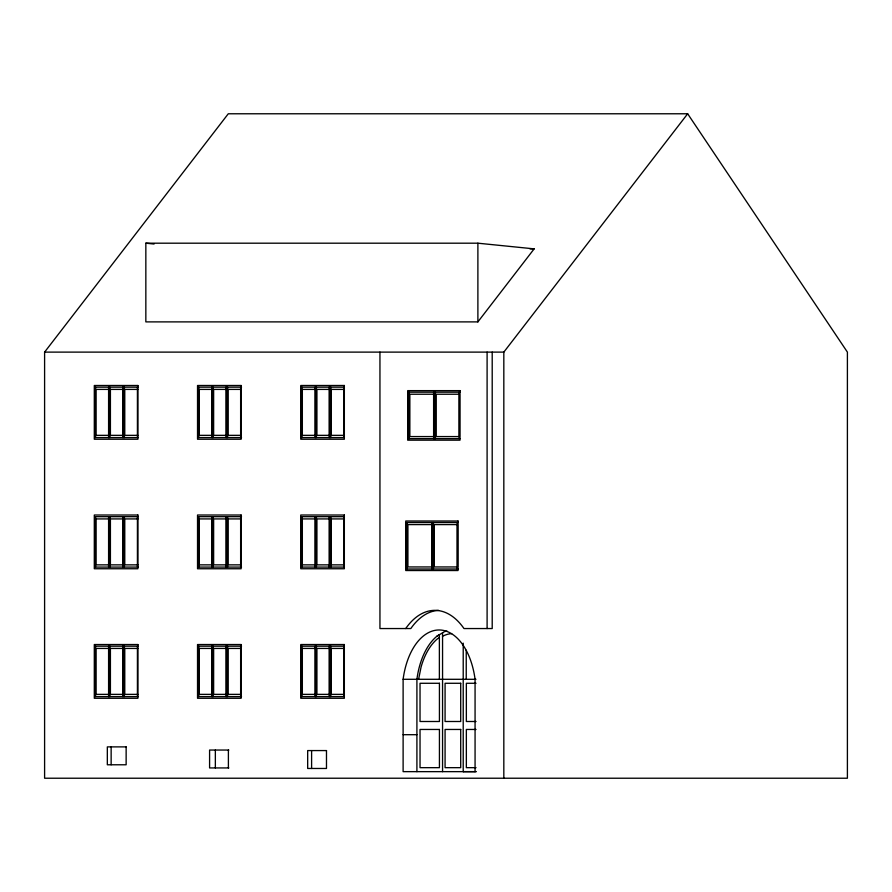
<?xml version="1.0" encoding="UTF-8"?>
<svg xmlns="http://www.w3.org/2000/svg" width="892" height="892" viewBox="0 0 892 892"><rect width="100%" height="100%" fill="white"/><g stroke="black" fill="none" stroke-linecap="round" stroke-linejoin="round"><path stroke-width="1.34" d="M418.593 679.303L421.069 667.082A60.5 35.279 90 0 1 437.559 638.728L439.377 637.635M44.6 352.117L228.285 113.775L687.665 113.775L847.4 352.117L847.4 778.225L44.6 778.225L44.6 352.117L503.824 352.117L687.665 113.775M477.889 321.889L534.152 248.868L477.889 243.193L145.842 243.193L145.842 321.889L477.889 321.889L477.889 243.193M416.91 771.647L416.91 679.291A63.243 36.884 -90 0 1 436.857 636.252L444.662 631.569L447.015 631.112M436.857 636.252L439.377 634.747L439.377 679.303M442.555 636.208L443.101 636.007A59.619 34.766 -90 0 1 451.653 633.632M529.982 248.868L534.152 248.868M138.293 387.161L94.686 387.161L94.686 437.582L138.293 437.582M241.52 387.161L197.912 387.161L197.912 437.582L241.52 437.582M109.114 389.403L95.89 389.403L95.89 435.341L109.114 435.341M137.937 389.403L124.713 389.403L124.713 435.341L137.937 435.341M212.329 389.403L199.117 389.403L199.117 435.341L212.329 435.341M226.412 389.403L213.634 389.403L213.634 435.341L226.412 435.341M315.556 389.403L302.343 389.403L302.343 435.341L315.556 435.341M329.639 389.403L316.85 389.403L316.85 435.341L329.639 435.341M344.379 389.403L331.155 389.403L331.155 435.341L344.379 435.341M460.038 392.168L408.38 392.168L408.38 438.641L460.038 438.641M138.293 516.68L94.686 516.68L94.686 567.089L138.293 567.089M241.52 516.68L197.912 516.68L197.912 567.089L241.52 567.089M109.114 518.921L95.89 518.921L95.89 564.859L109.114 564.859M137.937 518.921L124.713 518.921L124.713 564.859L137.937 564.859M212.329 518.921L199.117 518.921L199.117 564.859L212.329 564.859M226.412 518.921L213.634 518.921L213.634 564.859L226.412 564.859M315.556 518.921L302.343 518.921L302.343 564.859L315.556 564.859M329.639 518.921L316.85 518.921L316.85 564.859L329.639 564.859M344.379 518.921L331.155 518.921L331.155 564.859L344.379 564.859M458.098 522.534L406.44 522.534L406.44 569.007L458.098 569.007M138.293 646.187L94.686 646.187L94.686 696.607L138.293 696.607M241.52 646.187L197.912 646.187L197.912 696.607L241.52 696.607M109.114 648.428L95.89 648.428L95.89 694.366L109.114 694.366M137.937 648.428L124.713 648.428L124.713 694.366L137.937 694.366M212.329 648.428L199.117 648.428L199.117 694.366L212.329 694.366M226.412 648.428L213.634 648.428L213.634 694.366L226.412 694.366M315.556 648.428L302.343 648.428L302.343 694.366L315.556 694.366M329.639 648.428L316.85 648.428L316.85 694.366L329.639 694.366M344.379 648.428L331.155 648.428L331.155 694.366L344.379 694.366M476.406 771.647L403.117 771.647L403.117 679.291L475.949 679.303M476.038 683.283L466.349 683.283L466.349 721.494L476.038 721.494M476.038 729.455L466.349 729.455L466.349 767.666L476.038 767.666M403.117 734.696L416.91 734.696M228.831 750.049L209.587 750.049L209.587 767.934L228.831 767.934M463.216 771.647L475.369 771.647M145.842 243.193L154.082 244.018M503.824 352.117L503.824 778.225M492.206 352.117L492.206 628.548L463.985 628.548A77.682 45.302 90 0 0 405.715 628.548M487.099 352.117L487.099 628.548M475.068 771.647L475.068 679.303A63.243 36.884 -90 0 0 439.098 629.975A63.243 36.884 -90 0 0 403.117 679.291M466.237 650.235L466.237 679.303M463.216 643.154L463.216 771.647M459.168 392.168L459.168 438.641M457.217 522.534L457.217 569.007M442.555 632.829L442.555 771.647M435.385 392.168L435.385 438.641M434.504 392.168L434.504 438.641M433.623 392.168L433.623 438.641M433.434 522.534L433.434 569.007M432.564 522.534L432.564 569.007M431.683 522.534L431.683 569.007M409.261 392.168L409.261 438.641M407.321 522.534L407.321 569.007M379.947 352.117L379.947 628.548L410.822 628.548A77.682 45.302 90 0 1 438.63 610.384M330.832 387.161L330.832 437.582M330.832 516.68L330.832 567.089M330.832 646.187L330.832 696.607M329.951 387.161L329.951 437.582M329.951 516.68L329.951 567.089M329.951 646.187L329.951 696.607M329.126 387.161L329.126 437.582M329.126 516.68L329.126 567.089M329.126 646.187L329.126 696.607M316.404 387.161L316.404 437.582M316.404 516.68L316.404 567.089M316.404 646.187L316.404 696.607M315.534 387.161L315.534 437.582M315.534 516.68L315.534 567.089M315.534 646.187L315.534 696.607M315.043 387.161L315.043 437.582M315.043 516.68L315.043 567.089M315.043 646.187L315.043 696.607M311.598 750.573L311.598 768.469M302.009 387.161L302.009 437.582M302.009 516.68L302.009 567.089M302.009 646.187L302.009 696.607M240.639 387.161L240.639 437.582M240.639 516.68L240.639 567.089M240.639 646.187L240.639 696.607M228.397 750.049L228.397 767.934M227.605 387.161L227.605 437.582M227.605 516.68L227.605 567.089M227.605 646.187L227.605 696.607M226.735 387.161L226.735 437.582M226.735 516.68L226.735 567.089M226.735 646.187L226.735 696.607M225.899 387.161L225.899 437.582M225.899 516.68L225.899 567.089M225.899 646.187L225.899 696.607M215.351 750.049L215.351 767.934M213.188 387.161L213.188 437.582M213.188 516.68L213.188 567.089M213.188 646.187L213.188 696.607M212.307 387.161L212.307 437.582M212.307 516.68L212.307 567.089M212.307 646.187L212.307 696.607M211.817 387.161L211.817 437.582M211.817 516.68L211.817 567.089M211.817 646.187L211.817 696.607M198.793 387.161L198.793 437.582M198.793 516.68L198.793 567.089M198.793 646.187L198.793 696.607M137.424 387.161L137.424 437.582M137.424 516.68L137.424 567.089M137.424 646.187L137.424 696.607M124.389 387.161L124.389 437.582M124.389 516.68L124.389 567.089M124.389 646.187L124.389 696.607M123.509 387.161L123.509 437.582M123.509 516.68L123.509 567.089M123.509 646.187L123.509 696.607M122.672 387.161L122.672 437.582M122.672 516.68L122.672 567.089M122.672 646.187L122.672 696.607M111.143 746.883L111.143 764.779M109.961 387.161L109.961 437.582M109.961 516.68L109.961 567.089M109.961 646.187L109.961 696.607M109.092 387.161L109.092 437.582M109.092 516.68L109.092 567.089M109.092 646.187L109.092 696.607M108.601 387.161L108.601 437.582M108.601 516.68L108.601 567.089M108.601 646.187L108.601 696.607M95.567 387.161L95.567 437.582M95.567 516.68L95.567 567.089M95.567 646.187L95.567 696.607M137.903 385.5L94.307 385.5L94.307 439.232L137.903 439.232L137.903 385.5M241.13 385.5L197.533 385.5L197.533 439.232L241.13 439.232L241.13 385.5M344.345 385.5L300.76 385.5L300.76 439.232L344.345 439.232L344.345 385.5M343.866 387.161L301.128 387.161L301.128 437.582L343.866 437.582L343.866 387.161M123.196 389.403L110.407 389.403L110.407 435.341L123.196 435.341L123.196 389.403M241.152 389.403L227.939 389.403L227.939 435.341L241.152 435.341L241.152 389.403M459.993 390.64L407.7 390.64L407.7 440.169L459.993 440.169L459.993 390.64M433.835 394.231L409.852 394.231L409.852 436.578L433.835 436.578L433.835 394.231M459.391 394.231L436.188 394.231L436.188 436.578L459.391 436.578L459.391 394.231M137.903 515.019L94.307 515.019L94.307 568.75L137.903 568.75L137.903 515.019M241.13 515.019L197.533 515.019L197.533 568.75L241.13 568.75L241.13 515.019M344.345 515.019L300.76 515.019L300.76 568.75L344.345 568.75L344.345 515.019M343.866 516.68L301.128 516.68L301.128 567.089L343.866 567.089L343.866 516.68M123.196 518.921L110.407 518.921L110.407 564.859L123.196 564.859L123.196 518.921M241.152 518.921L227.939 518.921L227.939 564.859L241.152 564.859L241.152 518.921M458.042 521.006L405.748 521.006L405.748 570.534L458.042 570.534L458.042 521.006M431.895 524.596L407.912 524.596L407.912 566.944L431.895 566.944L431.895 524.596M457.451 524.596L434.248 524.596L434.248 566.944L457.451 566.944L457.451 524.596M137.903 644.537L94.307 644.537L94.307 698.269L137.903 698.269L137.903 644.537M241.13 644.537L197.533 644.537L197.533 698.269L241.13 698.269L241.13 644.537M344.345 644.537L300.76 644.537L300.76 698.269L344.345 698.269L344.345 644.537M343.866 646.187L301.128 646.187L301.128 696.607L343.866 696.607L343.866 646.187M123.196 648.428L110.407 648.428L110.407 694.366L123.196 694.366L123.196 648.428M241.152 648.428L227.939 648.428L227.939 694.366L241.152 694.366L241.152 648.428M439.433 683.283L420.032 683.283L420.032 721.494L439.433 721.494L439.433 683.283M460.707 683.283L445.075 683.283L445.075 721.494L460.707 721.494L460.707 683.283M439.433 729.455L420.032 729.455L420.032 767.666L439.433 767.666L439.433 729.455M460.707 729.455L445.075 729.455L445.075 767.666L460.707 767.666L460.707 729.455M126.14 746.883L107.33 746.883L107.33 764.779L126.14 764.779L126.14 746.883M326.483 750.573L307.673 750.573L307.673 768.469L326.483 768.469L326.483 750.573"/></g></svg>
